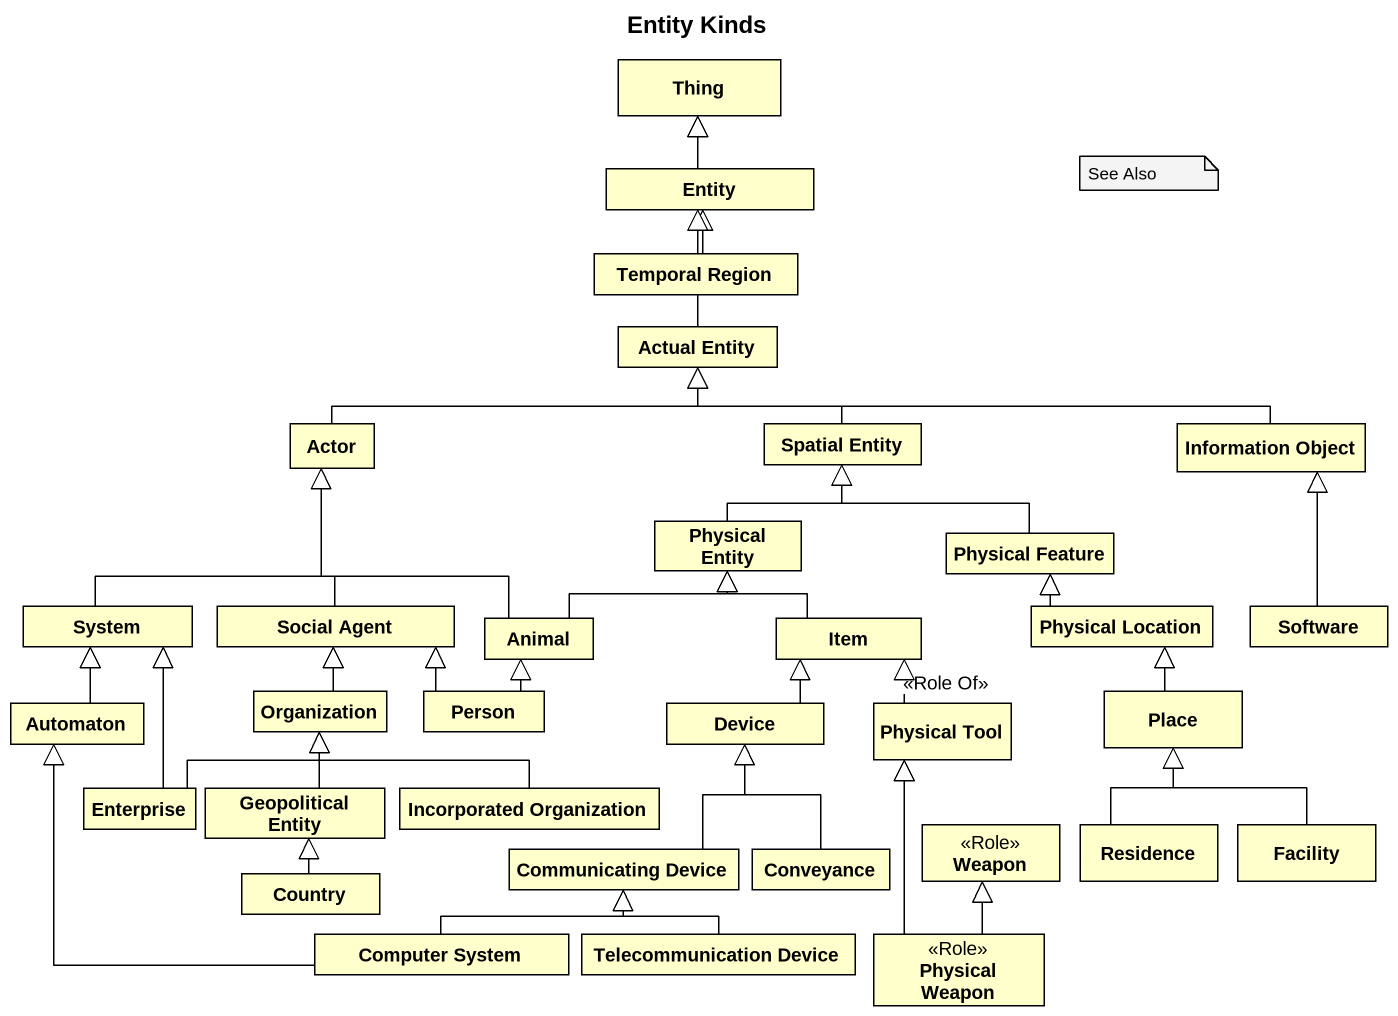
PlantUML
@startuml
title Entity Kinds
hide circle
hide empty members
class Thing
class "Entity" as Entity_
class "Temporal Region" as Temporal_Region
class "Actual Entity" as Actual_Entity
class "Actor" as Actor_
class "Spatial Entity" as Spatial_Entity
class "Information Object" as Information_Object
class "Physical Entity" as Physical_Entity
class "Physical Feature" as Physical_Feature
class System
class "Social Agent" as Social_Agent
class Animal
class Item
class "Physical Location" as Physical_Location
class Software
class Organization
class "Person" as Person_
class Place
class Automaton
class Device
class "Physical Tool" as Physical_Tool
class Enterprise
class "Geopolitical Entity" as Geopolitical_Entity
class "Incorporated Organization" as Incorporated_Organization
class "Communicating Device" as Communicating_Device
class Conveyance
class Weapon <<Role>>
class Residence
class Facility
class Country
class "Computer System" as Computer_System
class "Telecommunication Device" as Telecommunication_Device
class "Physical Weapon" as Physical_Weapon <<Role>>
Entity_ -up-|> Thing
Temporal_Region -up-|> Entity_
Actual_Entity -up-|> Entity_
Actor_ -right-|> Actual_Entity
Spatial_Entity -up-|> Actual_Entity
Information_Object -left-|> Actual_Entity
Physical_Entity -up-|> Spatial_Entity
Physical_Feature -left-|> Spatial_Entity
System -up-|> Actor_
Social_Agent -up-|> Actor_
Animal -up-|> Actor_
Animal -right-|> Physical_Entity
Item -up-|> Physical_Entity
Physical_Location -up-|> Physical_Feature
Software -up-|> Information_Object
Organization -up-|> Social_Agent
Person_ -left-|> Social_Agent
Person_ -up-|> Animal
Place -up-|> Physical_Location
Automaton -up-|> System
Device -up-|> Item
Physical_Tool -up-|> Item : <<Role Of>>
Enterprise -up-|> System
Enterprise -right-|> Organization
Geopolitical_Entity -up-|> Organization
Incorporated_Organization -left-|> Organization
Communicating_Device -up-|> Device
Conveyance -up-|> Device
Residence -up-|> Place
Facility -up-|> Place
Country -up-|> Geopolitical_Entity
Computer_System -up-|> Automaton
Computer_System -right-|> Communicating_Device
Telecommunication_Device -up-|> Communicating_Device
Physical_Weapon -up-|> Physical_Tool
Physical_Weapon -up-|> Weapon
note as N1
  See Also
end note
@enduml
